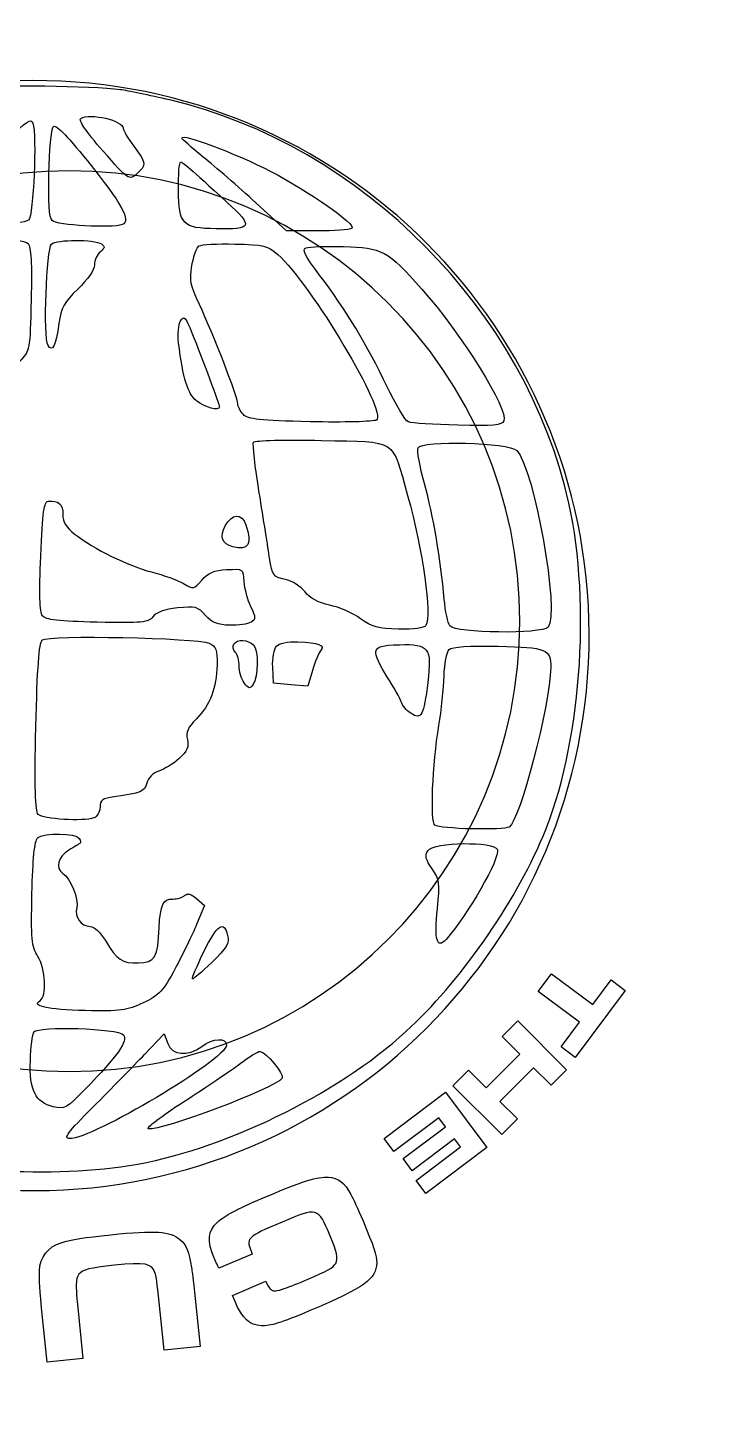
# Model space of a CAD drawing. Header units: millimetres. Extents: x -116 to 73, y -28 to 90.
# Drawn here: x -22.1 to -8.33, y 23.85 to 51.48 of the extents above; entities that cross this region are included whole.
import ezdxf

# ---------------------------------------------------------------- set-up
doc = ezdxf.new("R2010")
doc.units = ezdxf.units.MM
doc.header["$MEASUREMENT"] = 0
doc.layers.add('Layer 1', color=7, linetype='Continuous')

msp = doc.modelspace()

# ---------------------------------------------------------------- linework, layer by layer
at = {"layer": 'Layer 1', "color": 250, "lineweight": 20}
msp.add_open_spline([(-56.5218, 87.4031), (-56.5218, 88.9984), (-55.2166, 90.3036), (-53.6213, 90.3036), (-53.6213, 90.3036), (-53.6213, 90.3036), (10.5777, 90.3036), (10.5777, 90.3036), (10.5777, 90.3036), (12.173, 90.3036), (13.4782, 88.9984), (13.4782, 87.4031), (13.4782, 87.4031), (13.4782, 87.4031), (3.4619, -21.7099), (3.4619, -21.7099), (3.4619, -21.7099), (3.4781, -24.859), (0.6405, -27.6964), (-2.8278, -27.6964), (-2.8278, -27.6964), (-2.8278, -27.6964), (-40.2158, -27.6964), (-40.2158, -27.6964), (-40.2158, -27.6964), (-43.6841, -27.6964), (-46.5217, -24.859), (-46.5078, -21.6863), (-46.5078, -21.6863), (-46.5078, -21.6863), (-56.5218, 87.4031), (-56.5218, 87.4031)], degree=3, knots=[0, 0, 0, 0, 0.1111111, 0.1111111, 0.1111111, 0.1111111, 0.2222222, 0.2222222, 0.2222222, 0.2222222, 0.3333333, 0.3333333, 0.3333333, 0.3333333, 0.4444444, 0.4444444, 0.4444444, 0.4444444, 0.5555556, 0.5555556, 0.5555556, 0.5555556, 0.6666667, 0.6666667, 0.6666667, 0.6666667, 0.7777778, 0.7777778, 0.7777778, 0.7777778, 1, 1, 1, 1], dxfattribs=at)
at = {"layer": 'Layer 1', "color": 7}
for points in [[(-22.2377, 28.4416), (-28.3097, 28.5838), (-33.1167, 33.6214), (-32.9746, 39.6934), (-32.9746, 39.6934), (-32.8324, 45.7653), (-27.7948, 50.5724), (-21.7229, 50.4302), (-21.7229, 50.4302), (-15.6509, 50.2881), (-10.8438, 45.2505), (-10.986, 39.1785), (-10.986, 39.1785), (-11.1282, 33.1065), (-16.1657, 28.2995), (-22.2377, 28.4416)], [(-21.2794, 30.7977), (-26.2078, 30.7977), (-30.2029, 34.7929), (-30.2029, 39.7212), (-30.2029, 39.7212), (-30.2029, 44.6495), (-26.2078, 48.6447), (-21.2794, 48.6447), (-21.2794, 48.6447), (-16.3511, 48.6447), (-12.3559, 44.6495), (-12.3559, 39.7212), (-12.3559, 39.7212), (-12.3559, 34.7929), (-16.3511, 30.7977), (-21.2794, 30.7977)]]:
    msp.add_open_spline(points, degree=3, knots=[0, 0, 0, 0, 0.2, 0.2, 0.2, 0.2, 0.4, 0.4, 0.4, 0.4, 0.6, 0.6, 0.6, 0.6, 1, 1, 1, 1], dxfattribs=at)
at = {"layer": 'Layer 1', "color": 250}
for points, knots in [([(-20.2673, 50.2499), (-20.1278, 50.232), (-19.6885, 50.1411), (-19.2911, 50.0478), (-19.2911, 50.0478), (-15.4871, 49.1547), (-12.2292, 45.8637), (-11.3858, 42.0622), (-11.3858, 42.0622), (-10.9346, 40.0288), (-11.1515, 37.2193), (-11.8955, 35.4616), (-11.8955, 35.4616), (-12.4704, 34.1033), (-13.5526, 32.5607), (-14.6122, 31.5891), (-14.6122, 31.5891), (-15.982, 30.3332), (-18.2807, 29.2204), (-20.0947, 28.9352), (-20.0947, 28.9352), (-21.8129, 28.665), (-24.0633, 28.8422), (-25.516, 29.3619), (-25.516, 29.3619), (-26.2528, 29.6256), (-27.7842, 30.4557), (-28.4553, 30.9552), (-28.4553, 30.9552), (-29.2481, 31.5453), (-30.3156, 32.656), (-30.8578, 33.455), (-30.8578, 33.455), (-31.614, 34.5693), (-32.3009, 36.1989), (-32.5192, 37.3966), (-32.5192, 37.3966), (-32.7695, 38.7698), (-32.7112, 40.8498), (-32.3849, 42.1906), (-32.3849, 42.1906), (-31.6644, 45.1515), (-29.6347, 47.744), (-26.9498, 49.1333), (-26.9498, 49.1333), (-25.742, 49.7583), (-24.4818, 50.1498), (-23.2222, 50.2915), (-23.2222, 50.2915), (-22.6945, 50.3508), (-20.8526, 50.3249), (-20.2673, 50.2499)], [0, 0, 0, 0, 0.0714286, 0.0714286, 0.0714286, 0.0714286, 0.1428571, 0.1428571, 0.1428571, 0.1428571, 0.2142857, 0.2142857, 0.2142857, 0.2142857, 0.2857143, 0.2857143, 0.2857143, 0.2857143, 0.3571429, 0.3571429, 0.3571429, 0.3571429, 0.4285714, 0.4285714, 0.4285714, 0.4285714, 0.5, 0.5, 0.5, 0.5, 0.5714286, 0.5714286, 0.5714286, 0.5714286, 0.6428571, 0.6428571, 0.6428571, 0.6428571, 0.7142857, 0.7142857, 0.7142857, 0.7142857, 0.7857143, 0.7857143, 0.7857143, 0.7857143, 0.8571429, 0.8571429, 0.8571429, 0.8571429, 1, 1, 1, 1]), ([(-21.0528, 49.6812), (-21.106, 49.6482), (-20.9492, 49.4181), (-20.6165, 49.0406), (-20.6165, 49.0406), (-20.1042, 48.4595), (-20.0951, 48.4533), (-19.9459, 48.582), (-19.9459, 48.582), (-19.7477, 48.7531), (-19.7525, 48.7991), (-20.0029, 49.1309), (-20.0029, 49.1309), (-20.1192, 49.285), (-20.2135, 49.4445), (-20.2126, 49.4854), (-20.2126, 49.4854), (-20.2089, 49.6411), (-20.8692, 49.795), (-21.0528, 49.6812), (-21.0528, 49.6812), (-21.0528, 49.6812), (-21.0528, 49.6812), (-21.0528, 49.6812)], [0, 0, 0, 0, 0.1428571, 0.1428571, 0.1428571, 0.1428571, 0.2857143, 0.2857143, 0.2857143, 0.2857143, 0.4285714, 0.4285714, 0.4285714, 0.4285714, 0.5714286, 0.5714286, 0.5714286, 0.5714286, 0.7142857, 0.7142857, 0.7142857, 0.7142857, 1, 1, 1, 1]), ([(-23.3471, 48.2775), (-23.6873, 47.8566), (-23.7491, 47.742), (-23.6658, 47.6866), (-23.6658, 47.6866), (-23.5088, 47.582), (-22.1926, 47.5667), (-22.0863, 47.6682), (-22.0863, 47.6682), (-21.9891, 47.761), (-21.9206, 49.3528), (-22.0037, 49.5857), (-22.0037, 49.5857), (-22.0423, 49.6937), (-22.1251, 49.6376), (-22.4877, 49.2578), (-22.4877, 49.2578), (-22.7283, 49.0058), (-23.1151, 48.5647), (-23.3471, 48.2775)], [0, 0, 0, 0, 0.1666667, 0.1666667, 0.1666667, 0.1666667, 0.3333333, 0.3333333, 0.3333333, 0.3333333, 0.5, 0.5, 0.5, 0.5, 0.6666667, 0.6666667, 0.6666667, 0.6666667, 1, 1, 1, 1]), ([(-21.6858, 48.5853), (-21.6996, 48.0284), (-21.678, 47.7165), (-21.6215, 47.6573), (-21.6215, 47.6573), (-21.5339, 47.5656), (-20.4427, 47.5044), (-20.2326, 47.5795), (-20.2326, 47.5795), (-20.048, 47.6454), (-20.2398, 47.9964), (-20.9215, 48.8397), (-20.9215, 48.8397), (-21.3573, 49.3788), (-21.5607, 49.5805), (-21.6037, 49.516), (-21.6037, 49.516), (-21.6375, 49.4655), (-21.6744, 49.0467), (-21.6858, 48.5854), (-21.6858, 48.5854), (-21.6858, 48.5854), (-21.6858, 48.5853), (-21.6858, 48.5853)], [0, 0, 0, 0, 0.1428571, 0.1428571, 0.1428571, 0.1428571, 0.2857143, 0.2857143, 0.2857143, 0.2857143, 0.4285714, 0.4285714, 0.4285714, 0.4285714, 0.5714286, 0.5714286, 0.5714286, 0.5714286, 0.7142857, 0.7142857, 0.7142857, 0.7142857, 1, 1, 1, 1]), ([(-19.0544, 49.2946), (-19.0548, 49.277), (-18.8626, 49.1071), (-18.6273, 48.9171), (-18.6273, 48.9171), (-18.392, 48.7271), (-17.9244, 48.3202), (-17.5882, 48.013), (-17.5882, 48.013), (-17.5882, 48.013), (-16.9769, 47.4542), (-16.9769, 47.4542), (-16.9769, 47.4542), (-16.9769, 47.4542), (-16.3726, 47.4534), (-16.3726, 47.4534), (-16.3726, 47.4534), (-16.0402, 47.4529), (-15.7301, 47.475), (-15.6834, 47.5023), (-15.6834, 47.5023), (-15.5729, 47.5671), (-16.5351, 48.2436), (-17.2896, 48.6315), (-17.2896, 48.6315), (-18.0121, 49.0031), (-19.052, 49.3938), (-19.0544, 49.2946), (-19.0544, 49.2946), (-19.0544, 49.2946), (-19.0544, 49.2946), (-19.0544, 49.2946)], [0, 0, 0, 0, 0.1111111, 0.1111111, 0.1111111, 0.1111111, 0.2222222, 0.2222222, 0.2222222, 0.2222222, 0.3333333, 0.3333333, 0.3333333, 0.3333333, 0.4444444, 0.4444444, 0.4444444, 0.4444444, 0.5555556, 0.5555556, 0.5555556, 0.5555556, 0.6666667, 0.6666667, 0.6666667, 0.6666667, 0.7777778, 0.7777778, 0.7777778, 0.7777778, 1, 1, 1, 1]), ([(-19.1174, 48.2624), (-19.1091, 47.5764), (-19.0441, 47.5094), (-18.3741, 47.4952), (-18.3741, 47.4952), (-17.653, 47.48), (-17.6286, 47.5371), (-18.1517, 48.0161), (-18.1517, 48.0161), (-18.9179, 48.7176), (-19.0278, 48.8127), (-19.0767, 48.8162), (-19.0767, 48.8162), (-19.1028, 48.8181), (-19.1211, 48.5689), (-19.1174, 48.2623), (-19.1174, 48.2623), (-19.1174, 48.2623), (-19.1174, 48.2624), (-19.1174, 48.2624)], [0, 0, 0, 0, 0.1666667, 0.1666667, 0.1666667, 0.1666667, 0.3333333, 0.3333333, 0.3333333, 0.3333333, 0.5, 0.5, 0.5, 0.5, 0.6666667, 0.6666667, 0.6666667, 0.6666667, 1, 1, 1, 1]), ([(-24.12, 47.1745), (-24.3103, 46.9806), (-25.2537, 45.1784), (-25.4902, 44.5569), (-25.4902, 44.5569), (-25.5839, 44.3108), (-25.6425, 44.0587), (-25.6204, 43.9968), (-25.6204, 43.9968), (-25.5861, 43.9009), (-25.3701, 43.8793), (-24.1594, 43.851), (-24.1594, 43.851), (-23.0848, 43.8258), (-22.7319, 43.8397), (-22.7111, 43.9079), (-22.7111, 43.9079), (-22.5238, 44.5201), (-22.4508, 44.6784), (-22.2703, 44.8639), (-22.2703, 44.8639), (-22.0599, 45.0801), (-22.0597, 45.0816), (-22.0359, 46.0973), (-22.0359, 46.0973), (-22.0196, 46.7914), (-22.0391, 47.1426), (-22.0972, 47.2034), (-22.0972, 47.2034), (-22.1541, 47.2631), (-22.477, 47.2995), (-23.0727, 47.3135), (-23.0727, 47.3135), (-23.9024, 47.3329), (-23.9739, 47.3234), (-24.12, 47.1745)], [0, 0, 0, 0, 0.1, 0.1, 0.1, 0.1, 0.2, 0.2, 0.2, 0.2, 0.3, 0.3, 0.3, 0.3, 0.4, 0.4, 0.4, 0.4, 0.5, 0.5, 0.5, 0.5, 0.6, 0.6, 0.6, 0.6, 0.7, 0.7, 0.7, 0.7, 0.8, 0.8, 0.8, 0.8, 1, 1, 1, 1]), ([(-21.6324, 47.1925), (-21.7371, 47.0926), (-21.7977, 45.3438), (-21.7019, 45.1845), (-21.7019, 45.1845), (-21.6153, 45.0405), (-21.5506, 45.1708), (-21.4871, 45.617), (-21.4871, 45.617), (-21.4416, 45.9371), (-21.3845, 46.0411), (-21.111, 46.3021), (-21.111, 46.3021), (-20.9135, 46.4906), (-20.787, 46.676), (-20.7846, 46.7806), (-20.7846, 46.7806), (-20.7824, 46.8745), (-20.729, 46.9921), (-20.666, 47.042), (-20.666, 47.042), (-20.5745, 47.1144), (-20.5701, 47.1451), (-20.6443, 47.1946), (-20.6443, 47.1946), (-20.787, 47.2899), (-21.532, 47.2884), (-21.6324, 47.1925), (-21.6324, 47.1925), (-21.6324, 47.1925), (-21.6324, 47.1925), (-21.6324, 47.1925)], [0, 0, 0, 0, 0.1111111, 0.1111111, 0.1111111, 0.1111111, 0.2222222, 0.2222222, 0.2222222, 0.2222222, 0.3333333, 0.3333333, 0.3333333, 0.3333333, 0.4444444, 0.4444444, 0.4444444, 0.4444444, 0.5555556, 0.5555556, 0.5555556, 0.5555556, 0.6666667, 0.6666667, 0.6666667, 0.6666667, 0.7777778, 0.7777778, 0.7777778, 0.7777778, 1, 1, 1, 1]), ([(-18.7129, 47.1558), (-18.758, 47.1274), (-18.8209, 46.9519), (-18.8528, 46.7657), (-18.8528, 46.7657), (-18.9025, 46.4757), (-18.8813, 46.365), (-18.7051, 45.9947), (-18.7051, 45.9947), (-18.4347, 45.4263), (-17.9395, 44.1503), (-17.9423, 44.0291), (-17.9423, 44.0291), (-17.9435, 43.9767), (-17.8944, 43.8812), (-17.8331, 43.817), (-17.8331, 43.817), (-17.7406, 43.7201), (-17.5157, 43.6956), (-16.5103, 43.673), (-16.5103, 43.673), (-15.8441, 43.6579), (-15.2534, 43.6731), (-15.1976, 43.7066), (-15.1976, 43.7066), (-14.9674, 43.845), (-16.4911, 46.4037), (-17.1501, 46.9851), (-17.1501, 46.9851), (-17.3514, 47.1626), (-17.427, 47.1812), (-18.001, 47.1936), (-18.001, 47.1936), (-18.3474, 47.2012), (-18.6678, 47.1841), (-18.7128, 47.1558), (-18.7128, 47.1558), (-18.7128, 47.1558), (-18.7129, 47.1558), (-18.7129, 47.1558)], [0, 0, 0, 0, 0.0909091, 0.0909091, 0.0909091, 0.0909091, 0.1818182, 0.1818182, 0.1818182, 0.1818182, 0.2727273, 0.2727273, 0.2727273, 0.2727273, 0.3636364, 0.3636364, 0.3636364, 0.3636364, 0.4545455, 0.4545455, 0.4545455, 0.4545455, 0.5454545, 0.5454545, 0.5454545, 0.5454545, 0.6363636, 0.6363636, 0.6363636, 0.6363636, 0.7272727, 0.7272727, 0.7272727, 0.7272727, 0.8181818, 0.8181818, 0.8181818, 0.8181818, 1, 1, 1, 1]), ([(-16.59, 47.1185), (-16.6794, 47.0866), (-16.6228, 46.9717), (-16.3235, 46.578), (-16.3235, 46.578), (-15.8124, 45.9058), (-15.3699, 45.175), (-14.9907, 44.3773), (-14.9907, 44.3773), (-14.8178, 44.0134), (-14.6258, 43.695), (-14.5641, 43.6697), (-14.5641, 43.6697), (-14.5025, 43.6444), (-14.0615, 43.6145), (-13.5842, 43.6033), (-13.5842, 43.6033), (-12.8855, 43.587), (-12.7078, 43.6038), (-12.6726, 43.6894), (-12.6726, 43.6894), (-12.5784, 43.9187), (-13.5009, 45.3999), (-14.3001, 46.3025), (-14.3001, 46.3025), (-14.9782, 47.0681), (-15.0841, 47.1258), (-15.847, 47.144), (-15.847, 47.144), (-16.1933, 47.1522), (-16.5276, 47.1407), (-16.59, 47.1185), (-16.59, 47.1185), (-16.59, 47.1185), (-16.59, 47.1185), (-16.59, 47.1185)], [0, 0, 0, 0, 0.1, 0.1, 0.1, 0.1, 0.2, 0.2, 0.2, 0.2, 0.3, 0.3, 0.3, 0.3, 0.4, 0.4, 0.4, 0.4, 0.5, 0.5, 0.5, 0.5, 0.6, 0.6, 0.6, 0.6, 0.7, 0.7, 0.7, 0.7, 0.8, 0.8, 0.8, 0.8, 1, 1, 1, 1]), ([(-19.1154, 45.2369), (-19.0259, 44.5213), (-18.9368, 44.2337), (-18.7595, 44.0873), (-18.7595, 44.0873), (-18.5981, 43.9542), (-18.3092, 43.8769), (-18.3071, 43.9664), (-18.3071, 43.9664), (-18.3062, 44.0086), (-18.6501, 44.934), (-18.8527, 45.4342), (-18.8527, 45.4342), (-18.9801, 45.7489), (-19.012, 45.7826), (-19.0774, 45.6719), (-19.0774, 45.6719), (-19.1194, 45.6008), (-19.1365, 45.4051), (-19.1154, 45.2369)], [0, 0, 0, 0, 0.1666667, 0.1666667, 0.1666667, 0.1666667, 0.3333333, 0.3333333, 0.3333333, 0.3333333, 0.5, 0.5, 0.5, 0.5, 0.6666667, 0.6666667, 0.6666667, 0.6666667, 1, 1, 1, 1]), ([(-17.6299, 43.2675), (-17.6536, 43.231), (-17.6038, 42.7803), (-17.5192, 42.2657), (-17.5192, 42.2657), (-17.4346, 41.7512), (-17.3416, 41.1673), (-17.3125, 40.9682), (-17.3125, 40.9682), (-17.263, 40.63), (-17.2429, 40.6023), (-17.0079, 40.549), (-17.0079, 40.549), (-16.8694, 40.5175), (-16.6914, 40.4064), (-16.6119, 40.3019), (-16.6119, 40.3019), (-16.5147, 40.1739), (-16.356, 40.0883), (-16.1252, 40.0396), (-16.1252, 40.0396), (-15.9369, 39.9998), (-15.661, 39.8786), (-15.512, 39.7701), (-15.512, 39.7701), (-15.2861, 39.6056), (-15.1613, 39.571), (-14.7592, 39.5616), (-14.7592, 39.5616), (-14.4549, 39.5545), (-14.256, 39.5829), (-14.2196, 39.6388), (-14.2196, 39.6388), (-14.0949, 39.8304), (-14.275, 41.1205), (-14.5786, 42.2097), (-14.5786, 42.2097), (-14.8987, 43.3585), (-14.7567, 43.2675), (-16.2854, 43.3033), (-16.2854, 43.3033), (-17.0051, 43.3202), (-17.606, 43.3042), (-17.6299, 43.2675), (-17.6299, 43.2675), (-17.6299, 43.2675), (-17.6299, 43.2675), (-17.6299, 43.2675)], [0, 0, 0, 0, 0.0769231, 0.0769231, 0.0769231, 0.0769231, 0.1538462, 0.1538462, 0.1538462, 0.1538462, 0.2307692, 0.2307692, 0.2307692, 0.2307692, 0.3076923, 0.3076923, 0.3076923, 0.3076923, 0.3846154, 0.3846154, 0.3846154, 0.3846154, 0.4615385, 0.4615385, 0.4615385, 0.4615385, 0.5384615, 0.5384615, 0.5384615, 0.5384615, 0.6153846, 0.6153846, 0.6153846, 0.6153846, 0.6923077, 0.6923077, 0.6923077, 0.6923077, 0.7692308, 0.7692308, 0.7692308, 0.7692308, 0.8461538, 0.8461538, 0.8461538, 0.8461538, 1, 1, 1, 1]), ([(-14.3728, 43.1574), (-14.3955, 43.1023), (-14.3381, 42.7821), (-14.2454, 42.4459), (-14.2454, 42.4459), (-14.0723, 41.8181), (-13.9197, 40.9291), (-13.8526, 40.158), (-13.8526, 40.158), (-13.8317, 39.9177), (-13.782, 39.6795), (-13.7422, 39.6286), (-13.7422, 39.6286), (-13.6274, 39.4819), (-11.9197, 39.46), (-11.7947, 39.6036), (-11.7947, 39.6036), (-11.5609, 39.8723), (-12.0706, 42.7422), (-12.4165, 43.1048), (-12.4165, 43.1048), (-12.5651, 43.2604), (-14.3112, 43.3074), (-14.3728, 43.1574), (-14.3728, 43.1574), (-14.3728, 43.1574), (-14.3728, 43.1574), (-14.3728, 43.1574)], [0, 0, 0, 0, 0.125, 0.125, 0.125, 0.125, 0.25, 0.25, 0.25, 0.25, 0.375, 0.375, 0.375, 0.375, 0.5, 0.5, 0.5, 0.5, 0.625, 0.625, 0.625, 0.625, 0.75, 0.75, 0.75, 0.75, 1, 1, 1, 1]), ([(-21.8482, 41.0082), (-21.8791, 40.2749), (-21.8677, 39.8972), (-21.8124, 39.8274), (-21.8124, 39.8274), (-21.7505, 39.7491), (-21.4943, 39.7193), (-20.7275, 39.7014), (-20.7275, 39.7014), (-19.8346, 39.6804), (-19.713, 39.6924), (-19.6258, 39.8096), (-19.6258, 39.8096), (-19.5623, 39.895), (-19.3906, 39.9562), (-19.1386, 39.9833), (-19.1386, 39.9833), (-18.782, 40.0217), (-18.7354, 40.0094), (-18.5823, 39.8362), (-18.5823, 39.8362), (-18.4527, 39.6897), (-18.3451, 39.6458), (-18.1031, 39.641), (-18.1031, 39.641), (-17.9314, 39.6376), (-17.7412, 39.6646), (-17.6805, 39.7011), (-17.6805, 39.7011), (-17.5834, 39.7594), (-17.5843, 39.7962), (-17.6889, 40.009), (-17.6889, 40.009), (-17.7542, 40.1419), (-17.8143, 40.3653), (-17.8224, 40.5054), (-17.8224, 40.5054), (-17.8372, 40.7598), (-17.8375, 40.76), (-18.1646, 40.7428), (-18.1646, 40.7428), (-18.4131, 40.7297), (-18.5311, 40.6799), (-18.6539, 40.5362), (-18.6539, 40.5362), (-18.8099, 40.3537), (-18.8229, 40.3512), (-19.0188, 40.467), (-19.0188, 40.467), (-19.1305, 40.533), (-19.417, 40.6365), (-19.6554, 40.6969), (-19.6554, 40.6969), (-20.1118, 40.8126), (-20.792, 41.1497), (-21.1818, 41.4533), (-21.1818, 41.4533), (-21.3447, 41.5803), (-21.4124, 41.693), (-21.4091, 41.8322), (-21.4091, 41.8322), (-21.4044, 42.0334), (-21.496, 42.119), (-21.6935, 42.098), (-21.6935, 42.098), (-21.7841, 42.0883), (-21.8106, 41.9016), (-21.8482, 41.0082), (-21.8482, 41.0082), (-21.8482, 41.0082), (-21.8482, 41.0082), (-21.8482, 41.0082)], [0, 0, 0, 0, 0.0526316, 0.0526316, 0.0526316, 0.0526316, 0.1052632, 0.1052632, 0.1052632, 0.1052632, 0.1578947, 0.1578947, 0.1578947, 0.1578947, 0.2105263, 0.2105263, 0.2105263, 0.2105263, 0.2631579, 0.2631579, 0.2631579, 0.2631579, 0.3157895, 0.3157895, 0.3157895, 0.3157895, 0.3684211, 0.3684211, 0.3684211, 0.3684211, 0.4210526, 0.4210526, 0.4210526, 0.4210526, 0.4736842, 0.4736842, 0.4736842, 0.4736842, 0.5263158, 0.5263158, 0.5263158, 0.5263158, 0.5789474, 0.5789474, 0.5789474, 0.5789474, 0.6315789, 0.6315789, 0.6315789, 0.6315789, 0.6842105, 0.6842105, 0.6842105, 0.6842105, 0.7368421, 0.7368421, 0.7368421, 0.7368421, 0.7894737, 0.7894737, 0.7894737, 0.7894737, 0.8421053, 0.8421053, 0.8421053, 0.8421053, 0.8947368, 0.8947368, 0.8947368, 0.8947368, 1, 1, 1, 1]), ([(-18.1907, 41.611), (-18.3056, 41.3934), (-18.2551, 41.2523), (-18.0412, 41.1933), (-18.0412, 41.1933), (-17.735, 41.1088), (-17.6478, 41.2554), (-17.7807, 41.6312), (-17.7807, 41.6312), (-17.8638, 41.8661), (-18.0611, 41.8564), (-18.1907, 41.611)], [0, 0, 0, 0, 0.25, 0.25, 0.25, 0.25, 0.5, 0.5, 0.5, 0.5, 1, 1, 1, 1]), ([(-21.816, 39.349), (-21.8801, 39.2878), (-21.916, 38.8023), (-21.9436, 37.6225), (-21.9436, 37.6225), (-21.9712, 36.4427), (-21.9581, 35.9561), (-21.8969, 35.892), (-21.8969, 35.892), (-21.8088, 35.7996), (-20.9997, 35.7491), (-20.7927, 35.823), (-20.7927, 35.823), (-20.729, 35.8458), (-20.675, 35.9412), (-20.6728, 36.0349), (-20.6728, 36.0349), (-20.6695, 36.1757), (-20.6212, 36.2119), (-20.3955, 36.2428), (-20.3955, 36.2428), (-19.8466, 36.3179), (-19.7959, 36.3392), (-19.7477, 36.5138), (-19.7477, 36.5138), (-19.7198, 36.6149), (-19.6176, 36.7153), (-19.5049, 36.7524), (-19.5049, 36.7524), (-19.3978, 36.7875), (-19.2175, 36.8991), (-19.1042, 37.0003), (-19.1042, 37.0003), (-18.9426, 37.1448), (-18.9075, 37.2251), (-18.9412, 37.374), (-18.9412, 37.374), (-18.9748, 37.5226), (-18.9356, 37.6125), (-18.7613, 37.7894), (-18.7613, 37.7894), (-18.4893, 38.0651), (-18.365, 38.3917), (-18.354, 38.8596), (-18.354, 38.8596), (-18.347, 39.1595), (-18.3707, 39.225), (-18.5076, 39.2838), (-18.5076, 39.2838), (-18.7634, 39.3936), (-21.7084, 39.4517), (-21.816, 39.349), (-21.816, 39.349), (-21.816, 39.349), (-21.816, 39.349), (-21.816, 39.349)], [0, 0, 0, 0, 0.0666667, 0.0666667, 0.0666667, 0.0666667, 0.1333333, 0.1333333, 0.1333333, 0.1333333, 0.2, 0.2, 0.2, 0.2, 0.2666667, 0.2666667, 0.2666667, 0.2666667, 0.3333333, 0.3333333, 0.3333333, 0.3333333, 0.4, 0.4, 0.4, 0.4, 0.4666667, 0.4666667, 0.4666667, 0.4666667, 0.5333333, 0.5333333, 0.5333333, 0.5333333, 0.6, 0.6, 0.6, 0.6, 0.6666667, 0.6666667, 0.6666667, 0.6666667, 0.7333333, 0.7333333, 0.7333333, 0.7333333, 0.8, 0.8, 0.8, 0.8, 0.8666667, 0.8666667, 0.8666667, 0.8666667, 1, 1, 1, 1]), ([(-18.0214, 39.2683), (-18.0492, 39.2255), (-18.0365, 39.1533), (-17.9931, 39.1078), (-17.9931, 39.1078), (-17.9497, 39.0623), (-17.9162, 38.9398), (-17.9186, 38.8356), (-17.9186, 38.8356), (-17.9211, 38.7314), (-17.8761, 38.5815), (-17.8188, 38.5026), (-17.8188, 38.5026), (-17.7286, 38.3784), (-17.7044, 38.3735), (-17.6391, 38.4663), (-17.6391, 38.4663), (-17.5341, 38.6156), (-17.5298, 39.1431), (-17.6328, 39.251), (-17.6328, 39.251), (-17.7389, 39.3622), (-17.954, 39.3718), (-18.0214, 39.2683), (-18.0214, 39.2683), (-18.0214, 39.2683), (-18.0214, 39.2683), (-18.0214, 39.2683)], [0, 0, 0, 0, 0.125, 0.125, 0.125, 0.125, 0.25, 0.25, 0.25, 0.25, 0.375, 0.375, 0.375, 0.375, 0.5, 0.5, 0.5, 0.5, 0.625, 0.625, 0.625, 0.625, 0.75, 0.75, 0.75, 0.75, 1, 1, 1, 1]), ([(-17.1784, 39.2239), (-17.227, 39.1681), (-17.2599, 38.9808), (-17.2515, 38.8078), (-17.2515, 38.8078), (-17.2515, 38.8078), (-17.2363, 38.4933), (-17.2363, 38.4933), (-17.2363, 38.4933), (-17.2363, 38.4933), (-16.8957, 38.4633), (-16.8957, 38.4633), (-16.8957, 38.4633), (-16.8957, 38.4633), (-16.555, 38.4333), (-16.555, 38.4333), (-16.555, 38.4333), (-16.555, 38.4333), (-16.4642, 38.7439), (-16.4642, 38.7439), (-16.4642, 38.7439), (-16.4142, 38.9146), (-16.3416, 39.0913), (-16.3028, 39.1365), (-16.3028, 39.1365), (-16.2087, 39.246), (-16.3344, 39.2949), (-16.7541, 39.3119), (-16.7541, 39.3119), (-16.9624, 39.3204), (-17.1236, 39.2869), (-17.1784, 39.2239), (-17.1784, 39.2239), (-17.1784, 39.2239), (-17.1784, 39.2239), (-17.1784, 39.2239)], [0, 0, 0, 0, 0.1, 0.1, 0.1, 0.1, 0.2, 0.2, 0.2, 0.2, 0.3, 0.3, 0.3, 0.3, 0.4, 0.4, 0.4, 0.4, 0.5, 0.5, 0.5, 0.5, 0.6, 0.6, 0.6, 0.6, 0.7, 0.7, 0.7, 0.7, 0.8, 0.8, 0.8, 0.8, 1, 1, 1, 1]), ([(-15.2088, 39.1226), (-15.2232, 39.0556), (-15.1244, 38.8317), (-14.9893, 38.6251), (-14.9893, 38.6251), (-14.8542, 38.4185), (-14.727, 38.1926), (-14.7068, 38.1231), (-14.7068, 38.1231), (-14.6865, 38.0537), (-14.6008, 37.9514), (-14.5164, 37.8959), (-14.5164, 37.8959), (-14.3075, 37.7585), (-14.2577, 37.8494), (-14.1802, 38.5094), (-14.1802, 38.5094), (-14.099, 39.2015), (-14.1506, 39.2701), (-14.7405, 39.2555), (-14.7405, 39.2555), (-15.0868, 39.2469), (-15.1883, 39.2181), (-15.2088, 39.1226), (-15.2088, 39.1226), (-15.2088, 39.1226), (-15.2088, 39.1226), (-15.2088, 39.1226)], [0, 0, 0, 0, 0.125, 0.125, 0.125, 0.125, 0.25, 0.25, 0.25, 0.25, 0.375, 0.375, 0.375, 0.375, 0.5, 0.5, 0.5, 0.5, 0.625, 0.625, 0.625, 0.625, 0.75, 0.75, 0.75, 0.75, 1, 1, 1, 1]), ([(-13.7545, 39.1602), (-13.8036, 39.1134), (-13.8494, 38.8776), (-13.8562, 38.6358), (-13.8562, 38.6358), (-13.8632, 38.3941), (-13.9098, 37.9521), (-13.9599, 37.6536), (-13.9599, 37.6536), (-14.0884, 36.8882), (-14.1338, 35.7444), (-14.0384, 35.6764), (-14.0384, 35.6764), (-13.9958, 35.646), (-13.6668, 35.6143), (-13.3073, 35.6059), (-13.3073, 35.6059), (-12.9478, 35.5975), (-12.6156, 35.6137), (-12.5692, 35.642), (-12.5692, 35.642), (-12.3529, 35.7736), (-11.7627, 38.033), (-11.7432, 38.8043), (-11.7432, 38.8043), (-11.734, 39.1659), (-11.8242, 39.2022), (-12.7866, 39.2248), (-12.7866, 39.2248), (-13.3732, 39.2385), (-13.695, 39.217), (-13.7545, 39.1602), (-13.7545, 39.1602), (-13.7545, 39.1602), (-13.7545, 39.1602), (-13.7545, 39.1602)], [0, 0, 0, 0, 0.1, 0.1, 0.1, 0.1, 0.2, 0.2, 0.2, 0.2, 0.3, 0.3, 0.3, 0.3, 0.4, 0.4, 0.4, 0.4, 0.5, 0.5, 0.5, 0.5, 0.6, 0.6, 0.6, 0.6, 0.7, 0.7, 0.7, 0.7, 0.8, 0.8, 0.8, 0.8, 1, 1, 1, 1]), ([(-21.9078, 35.4272), (-21.9688, 35.369), (-22.0044, 35.019), (-22.0204, 34.3216), (-22.0204, 34.3216), (-22.0407, 33.4255), (-22.0269, 33.2743), (-21.9047, 33.08), (-21.9047, 33.08), (-21.7528, 32.8386), (-21.7247, 32.2816), (-21.8603, 32.2021), (-21.8603, 32.2021), (-22.0421, 32.0956), (-21.7165, 32.0241), (-20.9646, 32.0054), (-20.9646, 32.0054), (-20.2708, 31.9882), (-20.1399, 32.0058), (-19.8169, 32.1601), (-19.8169, 32.1601), (-19.4999, 32.3115), (-19.4173, 32.3998), (-19.1842, 32.837), (-19.1842, 32.837), (-19.0367, 33.1135), (-18.845, 33.5084), (-18.7581, 33.7146), (-18.7581, 33.7146), (-18.7581, 33.7146), (-18.6001, 34.0896), (-18.6001, 34.0896), (-18.6001, 34.0896), (-18.6001, 34.0896), (-18.7594, 34.2249), (-18.7594, 34.2249), (-18.7594, 34.2249), (-18.8696, 34.3185), (-18.9425, 34.3375), (-18.996, 34.2864), (-18.996, 34.2864), (-19.0385, 34.2458), (-19.1449, 34.2143), (-19.2325, 34.2164), (-19.2325, 34.2164), (-19.4239, 34.2209), (-19.4804, 34.1022), (-19.5005, 33.6536), (-19.5005, 33.6536), (-19.5273, 33.0551), (-19.5862, 32.9546), (-19.9126, 32.9491), (-19.9126, 32.9491), (-20.2411, 32.9436), (-20.3319, 33.0055), (-20.5638, 33.3927), (-20.5638, 33.3927), (-20.6591, 33.5517), (-20.7879, 33.6715), (-20.8655, 33.6733), (-20.8655, 33.6733), (-21.0491, 33.6776), (-21.1853, 33.8655), (-21.1341, 34.0441), (-21.1341, 34.0441), (-21.0876, 34.2062), (-21.2573, 34.6308), (-21.4061, 34.725), (-21.4061, 34.725), (-21.5647, 34.8254), (-21.5072, 35.058), (-21.2922, 35.1856), (-21.2922, 35.1856), (-21.1808, 35.2517), (-21.078, 35.3133), (-21.0637, 35.3224), (-21.0637, 35.3224), (-21.0495, 35.3315), (-21.0587, 35.3743), (-21.084, 35.4175), (-21.084, 35.4175), (-21.1469, 35.5249), (-21.7974, 35.5325), (-21.9079, 35.4271), (-21.9079, 35.4271), (-21.9079, 35.4271), (-21.9078, 35.4272), (-21.9078, 35.4272)], [0, 0, 0, 0, 0.0434783, 0.0434783, 0.0434783, 0.0434783, 0.0869565, 0.0869565, 0.0869565, 0.0869565, 0.1304348, 0.1304348, 0.1304348, 0.1304348, 0.173913, 0.173913, 0.173913, 0.173913, 0.2173913, 0.2173913, 0.2173913, 0.2173913, 0.2608696, 0.2608696, 0.2608696, 0.2608696, 0.3043478, 0.3043478, 0.3043478, 0.3043478, 0.3478261, 0.3478261, 0.3478261, 0.3478261, 0.3913043, 0.3913043, 0.3913043, 0.3913043, 0.4347826, 0.4347826, 0.4347826, 0.4347826, 0.4782609, 0.4782609, 0.4782609, 0.4782609, 0.5217391, 0.5217391, 0.5217391, 0.5217391, 0.5652174, 0.5652174, 0.5652174, 0.5652174, 0.6086957, 0.6086957, 0.6086957, 0.6086957, 0.6521739, 0.6521739, 0.6521739, 0.6521739, 0.6956522, 0.6956522, 0.6956522, 0.6956522, 0.7391304, 0.7391304, 0.7391304, 0.7391304, 0.7826087, 0.7826087, 0.7826087, 0.7826087, 0.826087, 0.826087, 0.826087, 0.826087, 0.8695652, 0.8695652, 0.8695652, 0.8695652, 0.9130435, 0.9130435, 0.9130435, 0.9130435, 1, 1, 1, 1]), ([(-14.1795, 35.1729), (-14.2426, 35.0775), (-14.2241, 34.9991), (-14.0951, 34.8157), (-14.0951, 34.8157), (-13.9441, 34.6013), (-13.9348, 34.5328), (-13.9876, 34.029), (-13.9876, 34.029), (-14.0527, 33.4081), (-13.9994, 33.2148), (-13.8185, 33.4158), (-13.8185, 33.4158), (-13.3963, 33.8849), (-12.7404, 35.0302), (-12.7995, 35.1954), (-12.7995, 35.1954), (-12.8603, 35.3659), (-14.0647, 35.3463), (-14.1795, 35.1729)], [0, 0, 0, 0, 0.1666667, 0.1666667, 0.1666667, 0.1666667, 0.3333333, 0.3333333, 0.3333333, 0.3333333, 0.5, 0.5, 0.5, 0.5, 0.6666667, 0.6666667, 0.6666667, 0.6666667, 1, 1, 1, 1]), ([(-18.6159, 33.1711), (-18.7532, 32.8903), (-18.8549, 32.6495), (-18.842, 32.636), (-18.842, 32.636), (-18.8291, 32.6225), (-18.6573, 32.7676), (-18.4603, 32.9586), (-18.4603, 32.9586), (-18.1606, 33.2489), (-18.1089, 33.3366), (-18.1446, 33.4945), (-18.1446, 33.4945), (-18.2149, 33.8049), (-18.3521, 33.7107), (-18.6159, 33.1711)], [0, 0, 0, 0, 0.2, 0.2, 0.2, 0.2, 0.4, 0.4, 0.4, 0.4, 0.6, 0.6, 0.6, 0.6, 1, 1, 1, 1]), ([(-10.2673, 32.4039), (-10.2673, 32.4039), (-10.5468, 32.6127), (-10.5468, 32.6127), (-10.5468, 32.6127), (-10.5468, 32.6127), (-10.9117, 32.1243), (-10.9117, 32.1243), (-10.9117, 32.1243), (-10.9117, 32.1243), (-11.7289, 32.7348), (-11.7289, 32.7348), (-11.7289, 32.7348), (-11.7289, 32.7348), (-11.9906, 32.3845), (-11.9906, 32.3845), (-11.9906, 32.3845), (-11.9906, 32.3845), (-11.1732, 31.774), (-11.1732, 31.774), (-11.1732, 31.774), (-11.1732, 31.774), (-11.5381, 31.2856), (-11.5381, 31.2856), (-11.5381, 31.2856), (-11.5381, 31.2856), (-11.2586, 31.0768), (-11.2586, 31.0768), (-11.2586, 31.0768), (-11.2586, 31.0768), (-10.2673, 32.4039), (-10.2673, 32.4039)], [0, 0, 0, 0, 0.1111111, 0.1111111, 0.1111111, 0.1111111, 0.2222222, 0.2222222, 0.2222222, 0.2222222, 0.3333333, 0.3333333, 0.3333333, 0.3333333, 0.4444444, 0.4444444, 0.4444444, 0.4444444, 0.5555556, 0.5555556, 0.5555556, 0.5555556, 0.6666667, 0.6666667, 0.6666667, 0.6666667, 0.7777778, 0.7777778, 0.7777778, 0.7777778, 1, 1, 1, 1]), ([(-11.4294, 30.8344), (-11.4294, 30.8344), (-12.3978, 31.8021), (-12.3978, 31.8021), (-12.3978, 31.8021), (-12.3978, 31.8021), (-12.7068, 31.4928), (-12.7068, 31.4928), (-12.7068, 31.4928), (-12.7068, 31.4928), (-12.3569, 31.1432), (-12.3569, 31.1432), (-12.3569, 31.1432), (-12.3569, 31.1432), (-13.0228, 30.4768), (-13.0228, 30.4768), (-13.0228, 30.4768), (-13.0228, 30.4768), (-13.3727, 30.8264), (-13.3727, 30.8264), (-13.3727, 30.8264), (-13.3727, 30.8264), (-13.6818, 30.5172), (-13.6818, 30.5172), (-13.6818, 30.5172), (-13.6818, 30.5172), (-12.7133, 29.5496), (-12.7133, 29.5496), (-12.7133, 29.5496), (-12.7133, 29.5496), (-12.4043, 29.8588), (-12.4043, 29.8588), (-12.4043, 29.8588), (-12.4043, 29.8588), (-12.7513, 30.2055), (-12.7513, 30.2055), (-12.7513, 30.2055), (-12.7513, 30.2055), (-12.0854, 30.8718), (-12.0854, 30.8718), (-12.0854, 30.8718), (-12.0854, 30.8718), (-11.7384, 30.5251), (-11.7384, 30.5251), (-11.7384, 30.5251), (-11.7384, 30.5251), (-11.4294, 30.8344), (-11.4294, 30.8344)], [0, 0, 0, 0, 0.0769231, 0.0769231, 0.0769231, 0.0769231, 0.1538462, 0.1538462, 0.1538462, 0.1538462, 0.2307692, 0.2307692, 0.2307692, 0.2307692, 0.3076923, 0.3076923, 0.3076923, 0.3076923, 0.3846154, 0.3846154, 0.3846154, 0.3846154, 0.4615385, 0.4615385, 0.4615385, 0.4615385, 0.5384615, 0.5384615, 0.5384615, 0.5384615, 0.6153846, 0.6153846, 0.6153846, 0.6153846, 0.6923077, 0.6923077, 0.6923077, 0.6923077, 0.7692308, 0.7692308, 0.7692308, 0.7692308, 0.8461538, 0.8461538, 0.8461538, 0.8461538, 1, 1, 1, 1]), ([(-21.9824, 31.5819), (-22.0116, 31.537), (-22.0433, 31.2816), (-22.0528, 31.0145), (-22.0528, 31.0145), (-22.0734, 30.431), (-21.9494, 30.1816), (-21.5979, 30.0996), (-21.5979, 30.0996), (-21.3742, 30.0475), (-21.3311, 30.0715), (-20.9574, 30.4561), (-20.9574, 30.4561), (-20.3231, 31.1088), (-20.1131, 31.4075), (-20.2061, 31.525), (-20.2061, 31.525), (-20.309, 31.6551), (-21.9016, 31.7061), (-21.9824, 31.5819), (-21.9824, 31.5819), (-21.9824, 31.5819), (-21.9824, 31.5819), (-21.9824, 31.5819)], [0, 0, 0, 0, 0.1428571, 0.1428571, 0.1428571, 0.1428571, 0.2857143, 0.2857143, 0.2857143, 0.2857143, 0.4285714, 0.4285714, 0.4285714, 0.4285714, 0.5714286, 0.5714286, 0.5714286, 0.5714286, 0.7142857, 0.7142857, 0.7142857, 0.7142857, 1, 1, 1, 1]), ([(-20.8068, 30.0998), (-21.3207, 29.5855), (-21.4051, 29.4714), (-21.2736, 29.4683), (-21.2736, 29.4683), (-20.8253, 29.4578), (-18.1738, 31.0398), (-18.1672, 31.3217), (-18.1672, 31.3217), (-18.1636, 31.4768), (-18.4346, 31.4627), (-18.6566, 31.2963), (-18.6566, 31.2963), (-18.9327, 31.0895), (-19.2476, 31.1175), (-19.3321, 31.3564), (-19.3321, 31.3564), (-19.3321, 31.3564), (-19.3997, 31.5477), (-19.3997, 31.5477), (-19.3997, 31.5477), (-19.3997, 31.5477), (-19.7896, 31.1376), (-19.7896, 31.1376), (-19.7896, 31.1376), (-20.004, 30.9121), (-20.4617, 30.4451), (-20.8068, 30.0998), (-20.8068, 30.0998), (-20.8068, 30.0998), (-20.8068, 30.0998), (-20.8068, 30.0998)], [0, 0, 0, 0, 0.1111111, 0.1111111, 0.1111111, 0.1111111, 0.2222222, 0.2222222, 0.2222222, 0.2222222, 0.3333333, 0.3333333, 0.3333333, 0.3333333, 0.4444444, 0.4444444, 0.4444444, 0.4444444, 0.5555556, 0.5555556, 0.5555556, 0.5555556, 0.6666667, 0.6666667, 0.6666667, 0.6666667, 0.7777778, 0.7777778, 0.7777778, 0.7777778, 1, 1, 1, 1]), ([(-17.8977, 30.9551), (-18.0738, 30.8214), (-18.5769, 30.4816), (-19.0158, 30.2002), (-19.0158, 30.2002), (-19.4547, 29.9187), (-19.7693, 29.6781), (-19.7149, 29.6654), (-19.7149, 29.6654), (-19.4684, 29.608), (-17.1919, 30.4687), (-17.0619, 30.6684), (-17.0619, 30.6684), (-17.0131, 30.7433), (-17.3897, 31.1939), (-17.5033, 31.1966), (-17.5033, 31.1966), (-17.5441, 31.1976), (-17.7216, 31.0889), (-17.8977, 30.9551), (-17.8977, 30.9551), (-17.8977, 30.9551), (-17.8977, 30.9551), (-17.8977, 30.9551)], [0, 0, 0, 0, 0.1428571, 0.1428571, 0.1428571, 0.1428571, 0.2857143, 0.2857143, 0.2857143, 0.2857143, 0.4285714, 0.4285714, 0.4285714, 0.4285714, 0.5714286, 0.5714286, 0.5714286, 0.5714286, 0.7142857, 0.7142857, 0.7142857, 0.7142857, 1, 1, 1, 1]), ([(-13.007, 29.2915), (-13.007, 29.2915), (-13.8275, 30.3874), (-13.8275, 30.3874), (-13.8275, 30.3874), (-13.8275, 30.3874), (-15.0465, 29.4746), (-15.0465, 29.4746), (-15.0465, 29.4746), (-15.0465, 29.4746), (-14.8497, 29.2117), (-14.8497, 29.2117), (-14.8497, 29.2117), (-14.8497, 29.2117), (-13.9593, 29.8784), (-13.9593, 29.8784), (-13.9593, 29.8784), (-13.9593, 29.8784), (-13.8288, 29.7042), (-13.8288, 29.7042), (-13.8288, 29.7042), (-13.8288, 29.7042), (-14.6684, 29.0756), (-14.6684, 29.0756), (-14.6684, 29.0756), (-14.6684, 29.0756), (-14.4876, 28.8341), (-14.4876, 28.8341), (-14.4876, 28.8341), (-14.4876, 28.8341), (-13.648, 29.4627), (-13.648, 29.4627), (-13.648, 29.4627), (-13.648, 29.4627), (-13.5286, 29.3034), (-13.5286, 29.3034), (-13.5286, 29.3034), (-13.5286, 29.3034), (-14.4126, 28.6415), (-14.4126, 28.6415), (-14.4126, 28.6415), (-14.4126, 28.6415), (-14.2194, 28.3836), (-14.2194, 28.3836), (-14.2194, 28.3836), (-14.2194, 28.3836), (-13.007, 29.2915), (-13.007, 29.2915)], [0, 0, 0, 0, 0.0769231, 0.0769231, 0.0769231, 0.0769231, 0.1538462, 0.1538462, 0.1538462, 0.1538462, 0.2307692, 0.2307692, 0.2307692, 0.2307692, 0.3076923, 0.3076923, 0.3076923, 0.3076923, 0.3846154, 0.3846154, 0.3846154, 0.3846154, 0.4615385, 0.4615385, 0.4615385, 0.4615385, 0.5384615, 0.5384615, 0.5384615, 0.5384615, 0.6153846, 0.6153846, 0.6153846, 0.6153846, 0.6923077, 0.6923077, 0.6923077, 0.6923077, 0.7692308, 0.7692308, 0.7692308, 0.7692308, 0.8461538, 0.8461538, 0.8461538, 0.8461538, 1, 1, 1, 1]), ([(-17.6575, 27.1819), (-17.7903, 27.504), (-17.7819, 27.5114), (-17.0628, 27.8165), (-17.0628, 27.8165), (-16.3662, 28.1119), (-16.3524, 28.1063), (-16.1188, 27.5555), (-16.1188, 27.5555), (-15.9814, 27.2315), (-15.9524, 27.0911), (-16.004, 26.9965), (-16.004, 26.9965), (-16.0487, 26.9126), (-16.1631, 26.8488), (-16.5713, 26.6756), (-16.5713, 26.6756), (-16.7203, 26.6123), (-16.9174, 26.5364), (-17.0238, 26.4989), (-17.0238, 26.4989), (-17.1705, 26.4481), (-17.2291, 26.4424), (-17.2701, 26.467), (-17.2701, 26.467), (-17.3113, 26.4917), (-17.3301, 26.5181), (-17.3902, 26.6417), (-17.3902, 26.6417), (-17.3902, 26.6417), (-18.0478, 26.3628), (-18.0478, 26.3628), (-18.0478, 26.3628), (-18.0478, 26.3628), (-18.0025, 26.2558), (-18.0025, 26.2558), (-18.0025, 26.2558), (-17.8513, 25.8995), (-17.7128, 25.7709), (-17.4752, 25.7609), (-17.4752, 25.7609), (-17.2993, 25.7515), (-17.0835, 25.8199), (-16.5297, 26.0548), (-16.5297, 26.0548), (-15.4217, 26.5248), (-15.1988, 26.6845), (-15.1912, 27.0088), (-15.1912, 27.0088), (-15.1916, 27.1538), (-15.2523, 27.3421), (-15.4626, 27.8377), (-15.4626, 27.8377), (-15.5683, 28.0872), (-15.6532, 28.2691), (-15.7009, 28.3636), (-15.7009, 28.3636), (-15.8299, 28.5955), (-15.9547, 28.6916), (-16.1478, 28.7053), (-16.1478, 28.7053), (-16.3644, 28.7204), (-16.6475, 28.6309), (-17.4705, 28.2819), (-17.4705, 28.2819), (-17.9662, 28.0716), (-18.1962, 27.9474), (-18.3464, 27.8147), (-18.3464, 27.8147), (-18.5356, 27.6389), (-18.5557, 27.4431), (-18.4115, 27.103), (-18.4115, 27.103), (-18.3977, 27.0705), (-18.3738, 27.0233), (-18.3185, 26.9016), (-18.3185, 26.9016), (-18.3185, 26.9016), (-17.6575, 27.1819), (-17.6575, 27.1819)], [0, 0, 0, 0, 0.047619, 0.047619, 0.047619, 0.047619, 0.0952381, 0.0952381, 0.0952381, 0.0952381, 0.1428571, 0.1428571, 0.1428571, 0.1428571, 0.1904762, 0.1904762, 0.1904762, 0.1904762, 0.2380952, 0.2380952, 0.2380952, 0.2380952, 0.2857143, 0.2857143, 0.2857143, 0.2857143, 0.3333333, 0.3333333, 0.3333333, 0.3333333, 0.3809524, 0.3809524, 0.3809524, 0.3809524, 0.4285714, 0.4285714, 0.4285714, 0.4285714, 0.4761905, 0.4761905, 0.4761905, 0.4761905, 0.5238095, 0.5238095, 0.5238095, 0.5238095, 0.5714286, 0.5714286, 0.5714286, 0.5714286, 0.6190476, 0.6190476, 0.6190476, 0.6190476, 0.6666667, 0.6666667, 0.6666667, 0.6666667, 0.7142857, 0.7142857, 0.7142857, 0.7142857, 0.7619048, 0.7619048, 0.7619048, 0.7619048, 0.8095238, 0.8095238, 0.8095238, 0.8095238, 0.8571429, 0.8571429, 0.8571429, 0.8571429, 0.9047619, 0.9047619, 0.9047619, 0.9047619, 1, 1, 1, 1]), ([(-18.6894, 25.3523), (-18.6894, 25.3523), (-18.8006, 26.4269), (-18.8006, 26.4269), (-18.8006, 26.4269), (-18.8445, 26.8185), (-18.8445, 26.8185), (-18.8613, 26.9123), (-18.8613, 26.9123), (-18.9122, 27.2325), (-18.9648, 27.3651), (-19.0888, 27.469), (-19.0888, 27.469), (-19.2829, 27.6364), (-19.575, 27.6558), (-20.4606, 27.5643), (-20.4606, 27.5643), (-20.9892, 27.5096), (-21.2362, 27.4699), (-21.442, 27.4062), (-21.442, 27.4062), (-21.7021, 27.3227), (-21.8615, 27.1187), (-21.8725, 26.8486), (-21.8725, 26.8486), (-21.8765, 26.682), (-21.876, 26.6431), (-21.8319, 26.1136), (-21.8319, 26.1136), (-21.8319, 26.1136), (-21.7208, 25.0389), (-21.7208, 25.0389), (-21.7208, 25.0389), (-21.7208, 25.0389), (-21.0102, 25.1124), (-21.0102, 25.1124), (-21.0102, 25.1124), (-21.0102, 25.1124), (-21.1212, 26.187), (-21.1212, 26.187), (-21.1212, 26.187), (-21.1267, 26.2394), (-21.1355, 26.3588), (-21.1411, 26.4468), (-21.1411, 26.4468), (-21.1481, 26.6512), (-21.1406, 26.7156), (-21.0907, 26.7809), (-21.0907, 26.7809), (-21.0224, 26.8729), (-20.8741, 26.9095), (-20.3875, 26.9598), (-20.3875, 26.9598), (-19.782, 27.0223), (-19.6415, 26.998), (-19.5838, 26.8164), (-19.5838, 26.8164), (-19.5565, 26.7238), (-19.5561, 26.7203), (-19.5112, 26.3535), (-19.5112, 26.3535), (-19.5112, 26.3535), (-19.4, 25.2788), (-19.4, 25.2788), (-19.4, 25.2788), (-19.4, 25.2788), (-18.6894, 25.3523), (-18.6894, 25.3523)], [0, 0, 0, 0, 0.0555556, 0.0555556, 0.0555556, 0.0555556, 0.1111111, 0.1111111, 0.1111111, 0.1111111, 0.1666667, 0.1666667, 0.1666667, 0.1666667, 0.2222222, 0.2222222, 0.2222222, 0.2222222, 0.2777778, 0.2777778, 0.2777778, 0.2777778, 0.3333333, 0.3333333, 0.3333333, 0.3333333, 0.3888889, 0.3888889, 0.3888889, 0.3888889, 0.4444444, 0.4444444, 0.4444444, 0.4444444, 0.5, 0.5, 0.5, 0.5, 0.5555556, 0.5555556, 0.5555556, 0.5555556, 0.6111111, 0.6111111, 0.6111111, 0.6111111, 0.6666667, 0.6666667, 0.6666667, 0.6666667, 0.7222222, 0.7222222, 0.7222222, 0.7222222, 0.7777778, 0.7777778, 0.7777778, 0.7777778, 0.8333333, 0.8333333, 0.8333333, 0.8333333, 0.8888889, 0.8888889, 0.8888889, 0.8888889, 1, 1, 1, 1])]:
    msp.add_open_spline(points, degree=3, knots=knots, dxfattribs=at)

doc.saveas('drawing.dxf')
